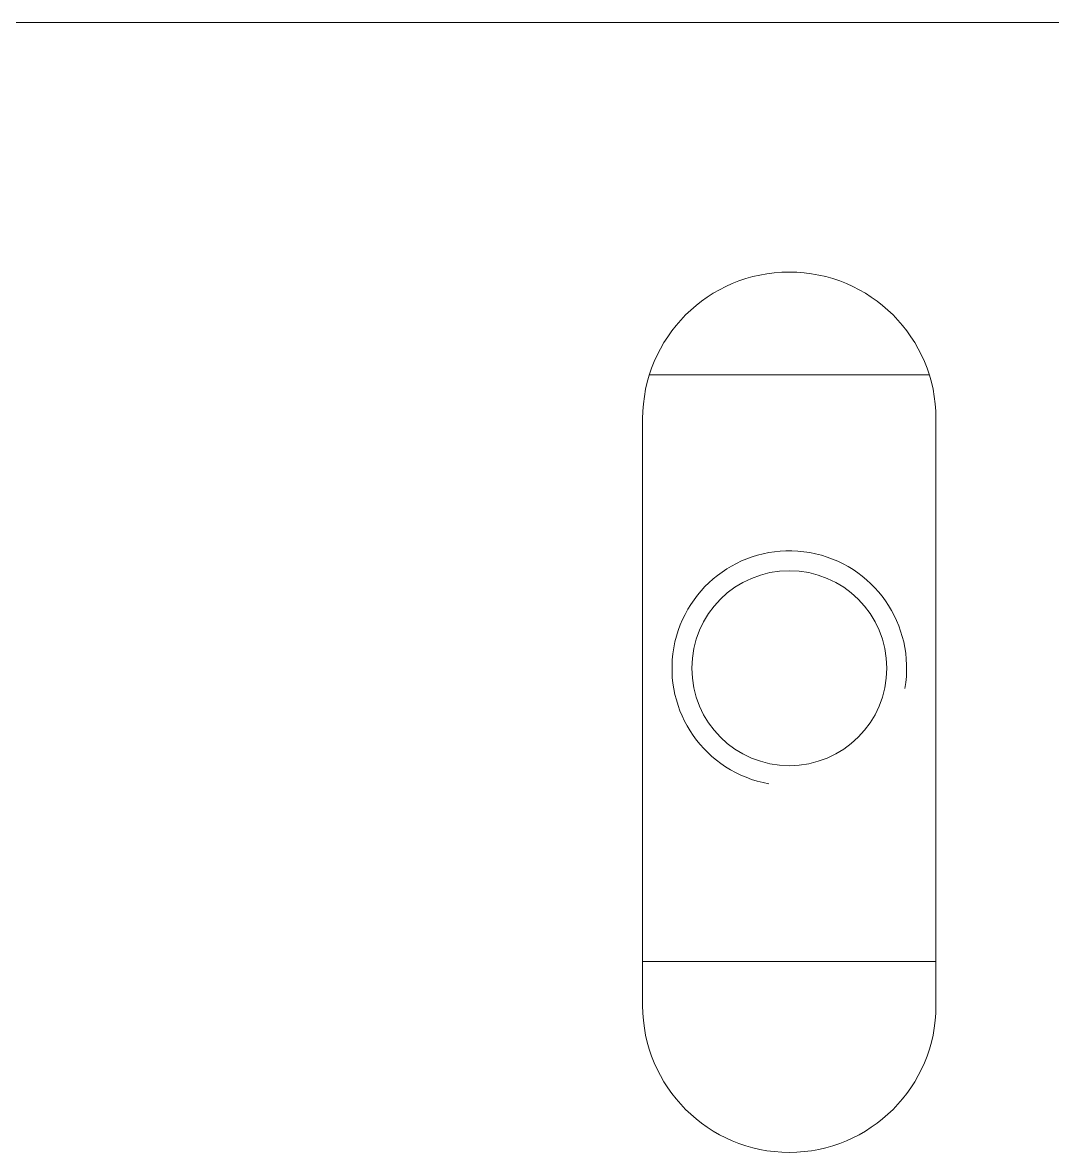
# Model space of a CAD drawing. Header units: millimetres. Extents: x 0 to 8410, y 0 to 5940.
# Drawn here: x 614.45 to 649.56, y 4870.85 to 4909.35 of the extents above; entities that cross this region are included whole.
import ezdxf

# ---------------------------------------------------------------- set-up
doc = ezdxf.new("R2010")
doc.units = ezdxf.units.MM
doc.header["$LTSCALE"] = 10
doc.layers.add('가시적인 것(ISO)', color=3, linetype='Continuous', lineweight=5, true_color=0x00ff00)
doc.layers.add('가시적인 좁은 것(ISO)', color=3, linetype='Continuous', lineweight=5, true_color=0x00ff00)

msp = doc.modelspace()

# ---------------------------------------------------------------- linework, layer by layer
at = {"layer": '가시적인 것(ISO)'}
for p, q in [((612.094, 4909.346), (660.594, 4909.346)), ((635.824, 4897.346), (645.363, 4897.346)), ((635.594, 4875.846), (635.594, 4895.846)), ((645.594, 4895.846), (645.594, 4875.846)), ((635.594, 4877.346), (645.594, 4877.346))]:
    msp.add_line(p, q, dxfattribs=at)
msp.add_circle((640.594, 4887.346), 3.323, dxfattribs=at)
for centre, start, end in [((640.594, 4895.846), 0, 180), ((640.594, 4875.846), 180, 0)]:
    msp.add_arc(centre, 5, start, end, dxfattribs=at)
at = {"layer": '가시적인 좁은 것(ISO)'}
msp.add_arc((640.594, 4887.346), 4, 350, 260, dxfattribs=at)

doc.saveas('drawing.dxf')
